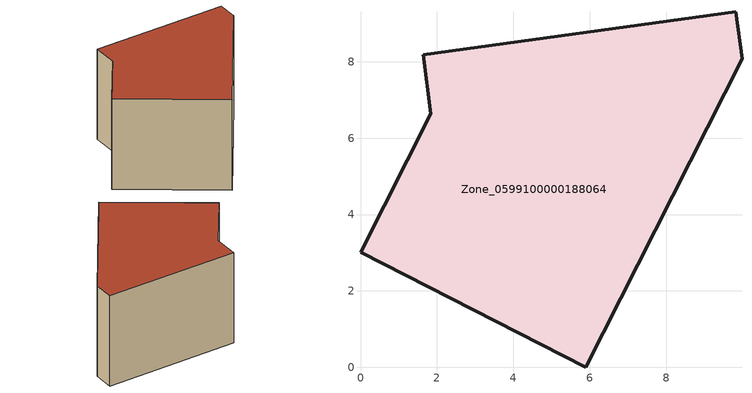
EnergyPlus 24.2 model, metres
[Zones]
Zone_0599100000188064
 floor ground (C_G): 1.64,8.18 9.82,9.31 9.98,8.07 5.9,0 0,3.02 1.83,6.64 z0
 wall outside (C_F): 0,3.02 5.9,0 9.98,8.07 9.82,9.31 1.64,8.18 1.83,6.64 0,3.02 z0:5.79
 roof outside (C_R): 9.82,9.31 1.64,8.18 1.83,6.64 0,3.02 5.9,0 9.98,8.07 z5.79
[BUILDING]
Pand.0599100000188064: North Axis=0; Terrain=City; Loads Convergence Tolerance Value=0.04; Temperature Convergence Tolerance Value=0.4; Solar Distribution=FullExterior; Maximum Number of Warmup Days=25; Minimum Number of Warmup Days=1
[Site:Location]
Rotterdam.The.Hague.AP_ZH_NLD Design_Conditions: Latitude=51.96; Longitude=4.45; Time Zone=1; Elevation=-4.5
[SITE:GROUNDTEMPERATURE:BUILDINGSURFACE]
18, 18, 18, 18, 18, 18, 18, 18, 18, 18, 18, 18
[MATERIAL] Thermal Absorptance=0.9; Solar Absorptance=0.7; Visible Absorptance=0.7
Name | Roughness | Thickness | Conductivity | Density | Specific Heat
G.TI.1975-1991 | MediumSmooth | 0.15 | 0.288461 | 540 | 1210
F.TI.1975-1991 | Rough | 0.3 | 0.230769 | 1920 | 840
R.TI.1975-1991 | MediumRough | 0.2 | 0.153846 | 1500 | 1000
[CONSTRUCTION]
C_G: G.TI.1975-1991
C_F: F.TI.1975-1991
C_R: R.TI.1975-1991
[ZONE]
Zone_0599100000188064: Type=1; Multiplier=1; Ceiling Height=Autocalculate; Volume=Autocalculate; Floor Area=autocalculate; Part of Total Floor Area=Yes
[ZONEINFILTRATION:DESIGNFLOWRATE]
Infil_Zone_0599100000188064: Zone or ZoneList or Space or SpaceList=Zone_0599100000188064; Schedule=AlwaysOn; Design Flow Rate Calculation Method=Flow/Area; Flow Rate per Floor Area=0.003; Constant Term Coefficient=1; Temperature Term Coefficient=0; Velocity Term Coefficient=0; Velocity Squared Term Coefficient=0
[HVACTEMPLATE:ZONE:IDEALLOADSAIRSYSTEM]
Zone_0599100000188064: Maximum Heating Supply Air Temperature=50; Minimum Cooling Supply Air Temperature=13; Maximum Heating Supply Air Humidity Ratio=0.0156; Minimum Cooling Supply Air Humidity Ratio=0.0077; Heating Limit=NoLimit; Cooling Limit=NoLimit; Dehumidification Control Type=ConstantSensibleHeatRatio; Cooling Sensible Heat Ratio=0.7; Dehumidification Setpoint=60; Humidification Control Type=None; Humidification Setpoint=30; Outdoor Air Method=None; Outdoor Air Flow Rate per Person=0.00944; Outdoor Air Flow Rate per Zone Floor Area=0; Outdoor Air Flow Rate per Zone=0; Demand Controlled Ventilation Type=None; Outdoor Air Economizer Type=NoEconomizer; Heat Recovery Type=None; Sensible Heat Recovery Effectiveness=0.7; Latent Heat Recovery Effectiveness=0.65
[ZONECONTROL:THERMOSTAT]
ThermostatControl_Zone_0599100000188064: Zone or ZoneList=Zone_0599100000188064; Control Type Schedule=DualSetpointControlType; Control 1=Thermostat_Zone_0599100000188064; Temperature Difference Between Cutout And Setpoint=0
[THERMOSTATSETPOINT:DUALSETPOINT]
Thermostat_Zone_0599100000188064: Heating Setpoint Temperature Schedule=HeatingSetpoint_Zone_0599100000188064; Cooling Setpoint Temperature Schedule=CoolingSetpoint_Zone_0599100000188064
[SCHEDULE:COMPACT]
HeatingSetpoint_Zone_0599100000188064: Through: 12/31, For: AllDays, Until: 24:00, 21
CoolingSetpoint_Zone_0599100000188064: Through: 12/31, For: AllDays, Until: 24:00, 24
DualSetpointControlType: Through: 12/31, For: AllDays, Until: 24:00, 4
AlwaysOn: Through: 12/31, For: AllDays, Until: 24:00, 1
